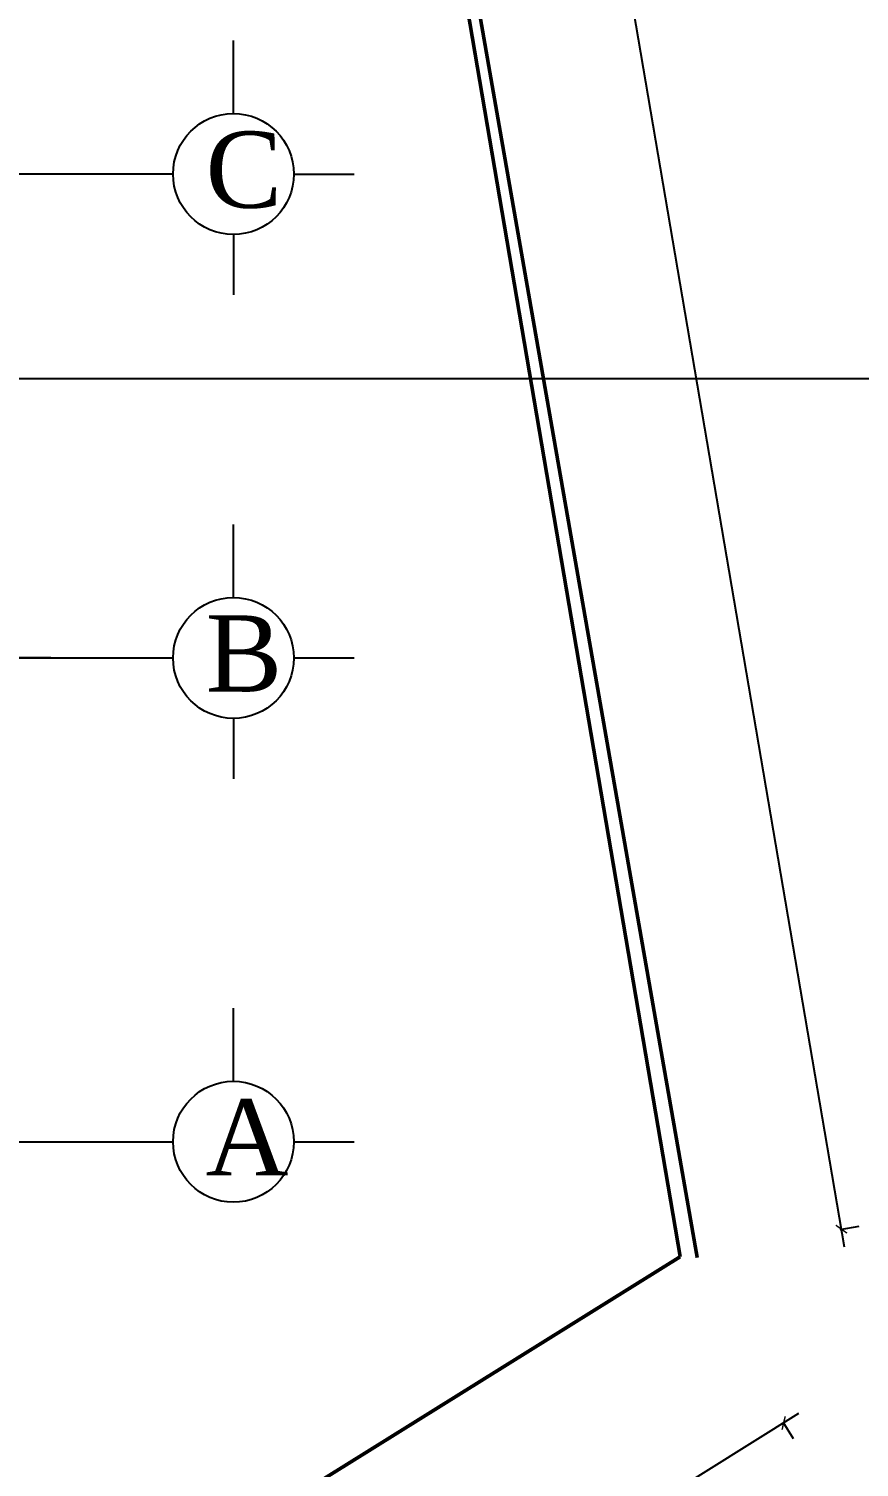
# Model space of a CAD drawing. Extents: x 250879 to 348495, y -51522 to -9360.
# Drawn here: x 304818 to 305505, y -43642 to -42452 of the extents above; entities that cross this region are included whole.
import ezdxf

# ---------------------------------------------------------------- set-up
doc = ezdxf.new("R2010")
doc.units = 0
doc.layers.get('0').update_dxf_attribs({"linetype": 'CONTINUOUS'})
doc.layers.get('DEFPOINTS').update_dxf_attribs({"color": 9, "linetype": 'CONTINUOUS'})
for name, color, linetype in [('AXIS', 1, 'CONTINUOUS'), ('TEXT', 3, 'CONTINUOUS'), ('WALL', 7, 'CONTINUOUS')]:
    doc.layers.add(name, color=color, linetype=linetype)
doc.styles.get("Standard").update_dxf_attribs({"font": 'sanss___.ttf', "height": 15})
doc.styles.add('style2', font='romantic.ttf', dxfattribs={"height": 50})
doc.dimstyles.new('STANDARD$0', dxfattribs={"dimscale": 0, "dimtxt": 12, "dimasz": 8, "dimexe": 15, "dimexo": 0.0625, "dimgap": 2, "dimtad": 1, "dimdec": 0, "dimzin": 0, "dimdsep": 46, "dimtxsty": 'Standard', "dimblk1": 'ARCHTICK', "dimblk2": 'ARCHTICK', "dimsah": 1, "dimcen": 0.09, "dimdle": 15, "dimclrd": 3, "dimclre": 3, "dimclrt": 3, "dimazin": 0, "dimtfac": 1, "dimtdec": 0, "dimtofl": 0, "dimtmove": 1, "dimatfit": 3, "dimldrblk": 'ARCHTICK', "dimfxl": 1.0455, "dimfxlon": 1, "dimtolj": 1, "dimtzin": 0, "dimarcsym": 0})

# ---------------------------------------------------------------- blocks, each defined once
blk = doc.blocks.new('_ARCHTICK')
at = {"color": 0, "linetype": 'ByBlock', "const_width": 0.15}
blk.add_lwpolyline([(-0.5, -0.5), (0.5, 0.5)], dxfattribs=at)
blk = doc.blocks.new('*D21')
at = {"layer": 'DEFPOINTS', "color": 0, "linetype": 'Continuous', "transparency": 16777216}
for p in [(159766.8, -32812.9), (159633.4, -32835.7), (160167.5, -35966.3)]:
    blk.add_point(p, dxfattribs=at)
at = {"layer": 'WALL', "color": 3, "linetype": 'Continuous', "lineweight": -2, "transparency": 16777216}
for p, q in [((160303.4, -35958.3), (159764.3, -32798.1)), ((159765.8, -32813.1), (159781.6, -32810.4)), ((160299.9, -35943.7), (160315.7, -35941))]:
    blk.add_line(p, q, dxfattribs=at)
at = {"layer": 'WALL', "color": 3, "linetype": 'Continuous', "lineweight": -2, "transparency": 16777216, "xscale": 8, "yscale": 8, "zscale": 8}
for p, rotation in [((159766.8, -32812.9), 99.68081920431923), ((160300.9, -35943.5), 279.6808192043192)]:
    blk.add_blockref('_ARCHTICK', p, dxfattribs=dict(at, rotation=rotation))
at = {"layer": 'WALL', "color": 3, "linetype": 'Continuous', "transparency": 16777216, "insert": (160043.5, -34376.6), "char_height": 15, "attachment_point": 5, "rotation": 279.6808}
blk.add_mtext('\\A1;3176', dxfattribs=at)
blk = doc.blocks.new('*D25')
at = {"layer": 'DEFPOINTS', "color": 0, "linetype": 'Continuous', "transparency": 16777216}
for p in [(160167.5, -35966.3), (160253.1, -36103.8), (159235.4, -36546.7)]:
    blk.add_point(p, dxfattribs=at)
at = {"layer": 'WALL', "color": 3, "linetype": 'Continuous', "lineweight": -2, "transparency": 16777216}
for p, q in [((159308.3, -36692.1), (160265.8, -36095.8)), ((160252.5, -36102.9), (160261, -36116.5)), ((159320.5, -36683.3), (159329, -36696.9))]:
    blk.add_line(p, q, dxfattribs=at)
at = {"layer": 'WALL', "color": 3, "linetype": 'Continuous', "lineweight": -2, "transparency": 16777216, "xscale": 8, "yscale": 8, "zscale": 8}
for p, rotation in [((160253.1, -36103.8), 31.91311431411811), ((159321, -36684.2), 211.9131143141181)]:
    blk.add_blockref('_ARCHTICK', p, dxfattribs=dict(at, rotation=rotation))
at = {"layer": 'WALL', "color": 3, "linetype": 'Continuous', "transparency": 16777216, "insert": (159781.9, -36385.7), "char_height": 15, "attachment_point": 5, "rotation": 31.9131}
blk.add_mtext('\\A1;1098', dxfattribs=at)
blk = doc.blocks.new('site77')
at = {"layer": 'WALL', "linetype": 'Continuous', "const_width": 3}
for points in [[(159633.4, -32835.7), (160181.6, -35967.1)], [(159633.4, -32835.7), (160167.5, -35966.3)], [(159235.4, -36546.7), (160167.5, -35966.3)]]:
    blk.add_lwpolyline(points, dxfattribs=at)
at = {"layer": 'WALL', "linetype": 'Continuous'}
for p1, p2, distance, picture, middle in [((160167.5, -35966.3), (159633.4, -32835.7), -135.4, '*D21', (160043.5, -34376.6)), ((159235.4, -36546.7), (160167.5, -35966.3), -162, '*D25', (159781.9, -36385.7))]:
    dim = blk.add_aligned_dim(p1=p1, p2=p2, distance=distance, dimstyle='STANDARD$0', override={"dimscale": 1}, dxfattribs=at)
    dim.commit()
    dim.dimension.update_dxf_attribs({"geometry": picture, "text_midpoint": middle})

msp = doc.modelspace()

# ---------------------------------------------------------------- linework, layer by layer
at = {"layer": 'AXIS'}
for p, q in [((304987.55151, -42522.05521), (304987.55151, -42461.62656)), ((302592.18426, -42571.99817), (304937.55155, -42571.99817)), ((305037.55151, -42572.05521), (305087.55151, -42572.05521)), ((304987.55151, -42622.05521), (304987.55151, -42672.05521)), ((304987.55151, -42922.21979), (304987.55151, -42861.79114)), ((304836.37656, -42972.16275), (302494.78921, -42972.16275)), ((302595.9642, -42972.16275), (304937.55155, -42972.16275)), ((305037.55151, -42972.21979), (305087.55151, -42972.21979)), ((304987.55151, -43022.21979), (304987.55151, -43072.21979)), ((304987.55151, -43322.38438), (304987.55151, -43261.95573)), ((302600.67777, -43372.32734), (304937.55155, -43372.32734)), ((305037.55151, -43372.38438), (305087.55151, -43372.38438))]:
    msp.add_line(p, q, dxfattribs=at)
for centre in [(304987.55151, -42572.05521), (304987.55151, -42972.21979), (304987.55151, -43372.38438)]:
    msp.add_circle(centre, 50, dxfattribs=at)
at = {"layer": 'WALL', "color": 4, "linetype": 'Continuous'}
msp.add_xline((336888.45633, -42741.55403), (-1, 0), dxfattribs=at)

# ---------------------------------------------------------------- block references
at = {"layer": 'WALL', "linetype": 'Continuous'}
msp.add_blockref('site77', (145189.77145, -7501.14005), dxfattribs=at)

# ---------------------------------------------------------------- texts
at = {"layer": 'TEXT', "char_height": 63, "attachment_point": 1, "style": 'style2'}
for s, insert, width in [('C', (304964.46329, -42536.88346), 240.4607), ('B', (304964.46329, -42937.04805), 240.46074), ('A', (304964.46329, -43337.21263), 240.46074)]:
    msp.add_mtext(s, dxfattribs=dict(at, insert=insert, width=width))

doc.saveas('drawing.dxf')
